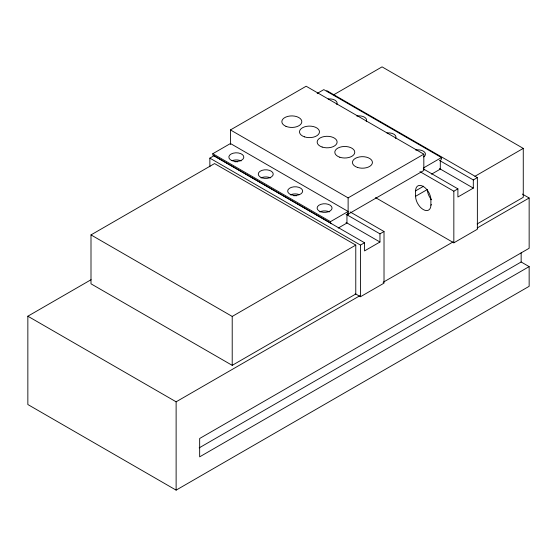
<?xml version="1.0" encoding="UTF-8"?>
<svg xmlns="http://www.w3.org/2000/svg" width="557" height="557" viewBox="0 0 557 557"><rect width="100%" height="100%" fill="white"/><g stroke="black" fill="none" stroke-linecap="round" stroke-linejoin="round"><path stroke-width="0.84" d="M348.125 212.823L346.948 214.863L346.948 223.016L338.203 228.064M230.445 144.528L230.445 129.941L306.155 86.231L423.828 154.171L423.828 170.477L348.125 214.187M212.795 153.718L230.445 143.525L348.125 211.465L330.475 221.658L212.795 153.718L212.795 155.076L331.652 223.698M317.184 93.451L323.805 89.628L441.478 157.568L441.478 158.926L440.302 160.966L440.302 169.119L431.564 174.16M209.857 166.738L209.857 158.132L213.916 155.793L364.536 242.755L364.536 250.908L379.958 242.003L379.958 233.849L346.064 214.285M91 234.908L214.563 163.57L355.77 245.094L355.77 294.012L232.213 365.35L91 283.819L91 234.908L232.213 316.432L355.77 245.094M333.685 94.794L382.053 66.868L523.267 148.392L523.267 197.31L477.133 223.949M199.176 447.877L521.15 261.992L529.15 266.608L529.15 286.312L176.123 490.132L27.85 404.528L27.85 316.209L91.076 279.705M230.445 129.941L348.125 197.881L423.828 154.171M423.828 167.754L441.478 157.568M431.626 204.698L430.888 205.122A10.82 6.245 60 0 1 423.243 209.543A10.82 6.245 60 0 1 415.592 196.294L415.592 190.856L423.682 186.184M415.592 196.294L427.358 189.498A10.82 6.245 60 0 0 431.494 199.733M430.888 205.122L430.888 199.691L431.626 199.267M474.898 176.318L523.267 148.392M209.857 158.132L360.476 245.094L364.536 242.755M379.958 233.849L384.017 231.51L384.017 283.144L360.476 296.735L355.206 293.685M419.943 171.633L453.837 191.197L457.896 188.851L457.896 197.004L473.311 188.106L473.311 179.953L439.424 160.388M473.311 179.953L477.37 177.606L477.37 229.24L453.837 242.831L375.515 197.61M27.85 316.209L176.123 401.813L359.787 295.774M383.119 282.302L453.126 241.884M477.21 227.98L529.15 197.993L529.15 248.269L199.657 438.498L199.657 456.844L529.15 266.608M522.375 194.08L529.15 197.993M326.75 90.645L477.37 177.606M439.424 168.541L473.311 188.106M423.25 168.855L457.896 188.851M350.123 211.939L384.017 231.51M346.064 222.438L379.958 242.003M521.15 252.822L521.15 261.992M453.837 191.197L453.837 242.831M360.476 245.094L360.476 296.735M348.125 197.881L348.125 214.863M330.475 221.658L330.475 223.016M232.213 316.432L232.213 365.35M176.123 401.813L176.123 490.132M290.371 194.901A7.492 4.324 0 0 1 299.415 194.658M293.831 195.792A4.407 2.548 0 0 1 296.505 195.792M260.954 177.913A7.492 4.324 0 0 1 270.549 177.913M319.788 211.883A7.492 4.324 0 0 1 329.389 211.883M232.088 160.688A7.492 4.324 0 0 1 241.132 160.931M234.991 161.822A4.407 2.548 0 0 1 237.672 161.822M386.99 132.956A7.492 4.324 0 0 1 395.665 138.498M356.835 116.079A7.492 4.324 0 0 1 364.403 117.144A7.492 4.324 0 0 1 366.241 121.51M415.675 150.049A7.492 4.324 0 0 1 424.162 151.755A7.492 4.324 0 0 1 423.696 156.942M328.157 98.986A7.492 4.324 0 0 1 336.825 104.528M415.592 190.856A10.82 6.245 60 0 1 423.243 186.442A10.82 6.245 60 0 1 430.888 199.691M291.422 194.832A7.492 4.324 0 0 0 302.66 191.086A7.492 4.324 0 0 0 291.422 187.34A7.492 4.324 0 0 0 291.422 194.832M262.006 177.843A7.492 4.324 0 0 0 273.236 174.097A7.492 4.324 0 0 0 262.006 170.358A7.492 4.324 0 0 0 262.006 177.843M320.846 211.813A7.492 4.324 0 0 0 332.076 208.067A7.492 4.324 0 0 0 320.846 204.322A7.492 4.324 0 0 0 320.846 211.813M231.935 160.618A7.492 4.324 0 0 0 243.778 157.561A7.492 4.324 0 0 0 233.279 153.168A7.492 4.324 0 0 0 231.935 160.618M322.148 147.048A9.984 5.765 0 0 0 337.124 142.056A9.984 5.765 0 0 0 322.148 137.064A9.984 5.765 0 0 0 322.148 147.048M285.978 126.342A9.984 5.765 0 0 0 301.769 122.268A9.984 5.765 0 0 0 287.76 116.406A9.984 5.765 0 0 0 285.978 126.342M304.491 136.855A9.984 5.765 0 0 0 319.474 131.863A9.984 5.765 0 0 0 304.491 126.871A9.984 5.765 0 0 0 304.491 136.855M339.798 157.234A9.984 5.765 0 0 0 354.774 152.242A9.984 5.765 0 0 0 339.798 147.25A9.984 5.765 0 0 0 339.798 157.234M357.448 167.427A9.984 5.765 0 0 0 372.424 162.435A9.984 5.765 0 0 0 357.448 157.443A9.984 5.765 0 0 0 357.448 167.427"/></g></svg>
